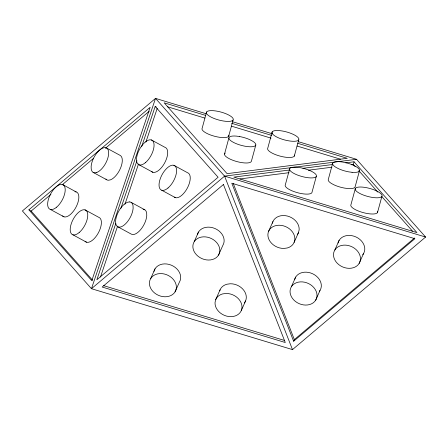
<?xml version="1.0" encoding="UTF-8"?>
<svg xmlns="http://www.w3.org/2000/svg" width="448" height="448" viewBox="0 0 448 448"><rect width="100%" height="100%" fill="white"/><g stroke="black" fill="none" stroke-linecap="round" stroke-linejoin="round"><path stroke-width="0.67" d="M215.757 299.499L215.057 302.327A13.91 11.094 24 0 0 228.749 316.534A13.91 11.094 24 0 0 241.92 305.788A13.91 11.094 24 0 0 225.926 293.457L222.589 293.922A13.91 11.094 24 0 0 215.757 299.499L220.074 289.811A13.91 11.094 24 0 1 226.906 284.234L230.244 283.763A13.91 11.094 24 0 1 243.874 290.394A13.91 11.094 24 0 1 244.39 302.926M219.811 290.864L220.074 289.811M294.118 242.396L294.823 239.568A13.91 11.094 24 0 0 281.126 225.361A13.91 11.094 24 0 0 267.954 236.107A13.91 11.094 24 0 0 283.948 248.438L287.286 247.974A13.91 11.094 24 0 0 294.118 242.396L298.435 232.702L299.141 229.874A13.91 11.094 24 0 0 287.319 216.02A13.91 11.094 24 0 0 272.401 223.25M206.567 112L202.166 128.206A13.91 4.122 15.2 0 0 214.782 136.315A13.91 4.122 15.2 0 0 228.85 135.173M228.682 136.242L233.078 120.036A13.91 4.122 15.2 0 0 215.264 110.891A13.91 4.122 15.2 0 0 211.12 117.13A13.91 4.122 15.2 0 0 233.078 120.036M224.526 154.028L228.922 137.822M255.814 144.967L251.412 161.174A13.91 4.122 15.2 0 1 235.379 161.14A13.91 4.122 15.2 0 1 225.204 153.104M272.182 131.886L267.781 148.092A13.91 4.122 15.2 0 0 280.398 156.201A13.91 4.122 15.2 0 0 294.465 155.053M289.75 168.51L285.354 184.716A13.91 4.122 15.2 0 0 296.218 192.332A13.91 4.122 15.2 0 0 311.87 192.746L316.266 176.546A13.91 4.122 15.2 0 0 298.452 167.401A13.91 4.122 15.2 0 0 294.308 173.634A13.91 4.122 15.2 0 0 316.266 176.546M294.297 156.122L298.693 139.916A13.91 4.122 15.2 0 0 280.879 130.777A13.91 4.122 15.2 0 0 276.735 137.01A13.91 4.122 15.2 0 0 298.693 139.916M332.634 163.458L328.238 179.665A13.91 4.122 15.2 0 0 331.576 183.568L334.225 184.951A13.91 4.122 15.2 0 0 344.344 188.065L347.67 188.524A13.91 4.122 15.2 0 0 355.124 186.81L359.52 170.61M355.141 166.572L353.293 164.489L354.026 161.79L345.738 162.842M355.365 188.395L350.969 204.596A13.91 4.122 15.2 0 0 363.586 212.71A13.91 4.122 15.2 0 0 377.653 211.562M377.485 212.632L381.881 196.426A13.91 4.122 15.2 0 0 364.067 187.281A13.91 4.122 15.2 0 0 359.923 193.519A13.91 4.122 15.2 0 0 381.881 196.426M115.78 223.541L96.852 279.776L218.103 177.251L155.187 106.439L141.607 146.798M120.898 208.326L136.931 160.692M100.464 277.043L117.606 226.1M124.953 204.266L138.538 163.906M145.886 142.078L157.237 108.332M150.73 278.477L155.047 268.783M194.186 241.735L198.503 232.042M175.056 291.872A13.91 11.094 24 0 0 161.862 273.616A13.91 11.094 24 0 0 151.766 290.035A13.91 11.094 24 0 0 175.056 291.872L179.374 282.184A13.91 11.094 24 0 0 171.405 265.21A13.91 11.094 24 0 0 153.955 271.466M218.506 255.13A13.91 11.094 24 0 0 205.313 236.874A13.91 11.094 24 0 0 195.216 253.294A13.91 11.094 24 0 0 218.506 255.13L222.824 245.437A13.91 11.094 24 0 0 214.855 228.469A13.91 11.094 24 0 0 197.406 234.724M268.61 231.28L272.927 221.586M241.265 310.615L245.582 300.927M291.368 286.765L295.686 277.071M293.636 341.23L414.882 238.7L231.79 183.221L293.636 341.23L294.353 339.618L414.534 237.989M334.818 250.018L339.136 240.33M315.689 300.16A13.91 11.094 24 0 0 302.495 281.904A13.91 11.094 24 0 0 292.398 298.323A13.91 11.094 24 0 0 315.689 300.16L320.006 290.472M359.145 263.418A13.91 11.094 24 0 0 345.951 245.157A13.91 11.094 24 0 0 335.854 261.582A13.91 11.094 24 0 0 359.145 263.418L363.462 253.725M28.885 209.838L150.136 107.307L91.801 280.65L28.885 209.838L31.158 211.07L92.686 280.319M31.158 211.07L50.921 194.359M62.138 184.873L93.654 158.228M105.403 148.288L149.201 111.255M292.482 349.608L224.588 176.131L155.518 98.392L91.47 288.697L292.482 349.608L425.6 237.048L356.53 159.303L224.588 176.131L91.47 288.697L22.4 210.952L155.518 98.392L206.27 113.77M289.789 169.982L233.845 177.117L416.937 232.596L354.026 161.79M302.915 168.308L332.612 164.517M240.016 178.937L289.055 172.682M308.398 170.212L331.878 167.222M351.221 164.752L353.293 164.489M232.316 121.666L272.384 133.806M298.43 141.697L356.53 159.303M205.61 115.394L164.181 102.838L227.091 173.65L347.273 158.323L297.825 143.338M231.672 123.29L271.762 135.442M167.457 106.753L204.876 118.093M231.605 126.196L271.029 138.141M297.091 146.037L340.525 159.197M224.588 176.131L425.6 237.048M103.578 285.628L284.665 340.502M155.187 106.439L156.324 107.055M151.351 139.938L164.987 147.342A13.91 6.541 -61.5 0 1 164.416 163.386A13.91 6.541 -61.5 0 1 151.413 171.338M173.897 165.318L187.538 172.721A13.91 6.541 -61.5 0 1 187.253 188.233A13.91 6.541 -61.5 0 1 174.378 197.12M139.21 164.87L152.846 172.273M106.646 148.07L120.288 155.473A13.91 6.541 -61.5 0 1 120.68 167.759A13.91 6.541 -61.5 0 1 110.46 179.85L108.438 180.247A13.91 6.541 -61.5 0 1 105.885 179.004M161.756 190.249L175.392 197.652M93.117 172.379L106.758 179.782M131.141 202.373L144.777 209.776M62.502 184.503L76.143 191.906M117.611 226.682L131.247 234.086A13.91 6.541 -61.5 0 0 140.594 229.718A13.91 6.541 -61.5 0 0 146.754 215.734L146.67 213.097A13.91 6.541 -61.5 0 0 143.097 209.311M85.053 209.877L98.689 217.28A13.91 6.541 -61.5 0 1 98.112 233.324A13.91 6.541 -61.5 0 1 85.109 241.276M50.361 209.434L63.997 216.838M72.906 234.808L86.542 242.211M358.842 170.738L377.81 192.086M381.511 196.252L412.502 231.134M233.274 183.557L294.353 339.618M298.435 232.702A13.91 11.094 24 0 1 297.248 234.702M294.588 279.754A13.91 11.094 24 0 1 312.704 273.795A13.91 11.094 24 0 1 319.334 291.424M338.044 243.012A13.91 11.094 24 0 1 356.154 237.048A13.91 11.094 24 0 1 362.785 254.677M74.945 191.75A13.91 6.541 -61.5 0 1 76.143 206.875A13.91 6.541 -61.5 0 1 62.563 215.902M223.434 184.509L102.189 287.039L285.281 342.524L223.434 184.509M96.824 172.446L94.797 172.844A13.91 6.541 -61.5 0 1 91.224 169.053L91.14 166.421A13.91 6.541 -61.5 0 1 101.466 148.73A13.91 6.541 -61.5 0 1 108.349 156.033A13.91 6.541 -61.5 0 1 96.824 172.446M129.461 201.908L127.434 202.3A13.91 6.541 -61.5 0 0 115.909 218.719A13.91 6.541 -61.5 0 0 122.791 226.022A13.91 6.541 -61.5 0 0 133.118 208.331L133.034 205.699A13.91 6.541 -61.5 0 0 129.461 201.908M239.702 136.567L236.376 136.108A13.91 4.122 15.2 0 0 230.871 140.784A13.91 4.122 15.2 0 0 250.359 146.787A13.91 4.122 15.2 0 0 252.47 141.064L249.822 139.681A13.91 4.122 15.2 0 0 239.702 136.567M352.066 172.318L348.74 171.864A13.91 4.122 15.2 0 1 338.621 168.745L335.972 167.362A13.91 4.122 15.2 0 1 338.083 161.638A13.91 4.122 15.2 0 1 357.577 167.642A13.91 4.122 15.2 0 1 352.066 172.318M79.167 232.551A13.91 6.541 -61.5 0 0 86.486 210.812A13.91 6.541 -61.5 0 0 71.282 223.67A13.91 6.541 -61.5 0 0 79.167 232.551M56.622 207.172A13.91 6.541 -61.5 0 0 63.941 185.438A13.91 6.541 -61.5 0 0 48.731 198.296A13.91 6.541 -61.5 0 0 56.622 207.172M145.471 162.613A13.91 6.541 -61.5 0 0 152.785 140.874A13.91 6.541 -61.5 0 0 137.581 153.731A13.91 6.541 -61.5 0 0 145.471 162.613M168.017 187.992A13.91 6.541 -61.5 0 0 175.336 166.253A13.91 6.541 -61.5 0 0 160.126 179.11A13.91 6.541 -61.5 0 0 168.017 187.992"/></g></svg>
